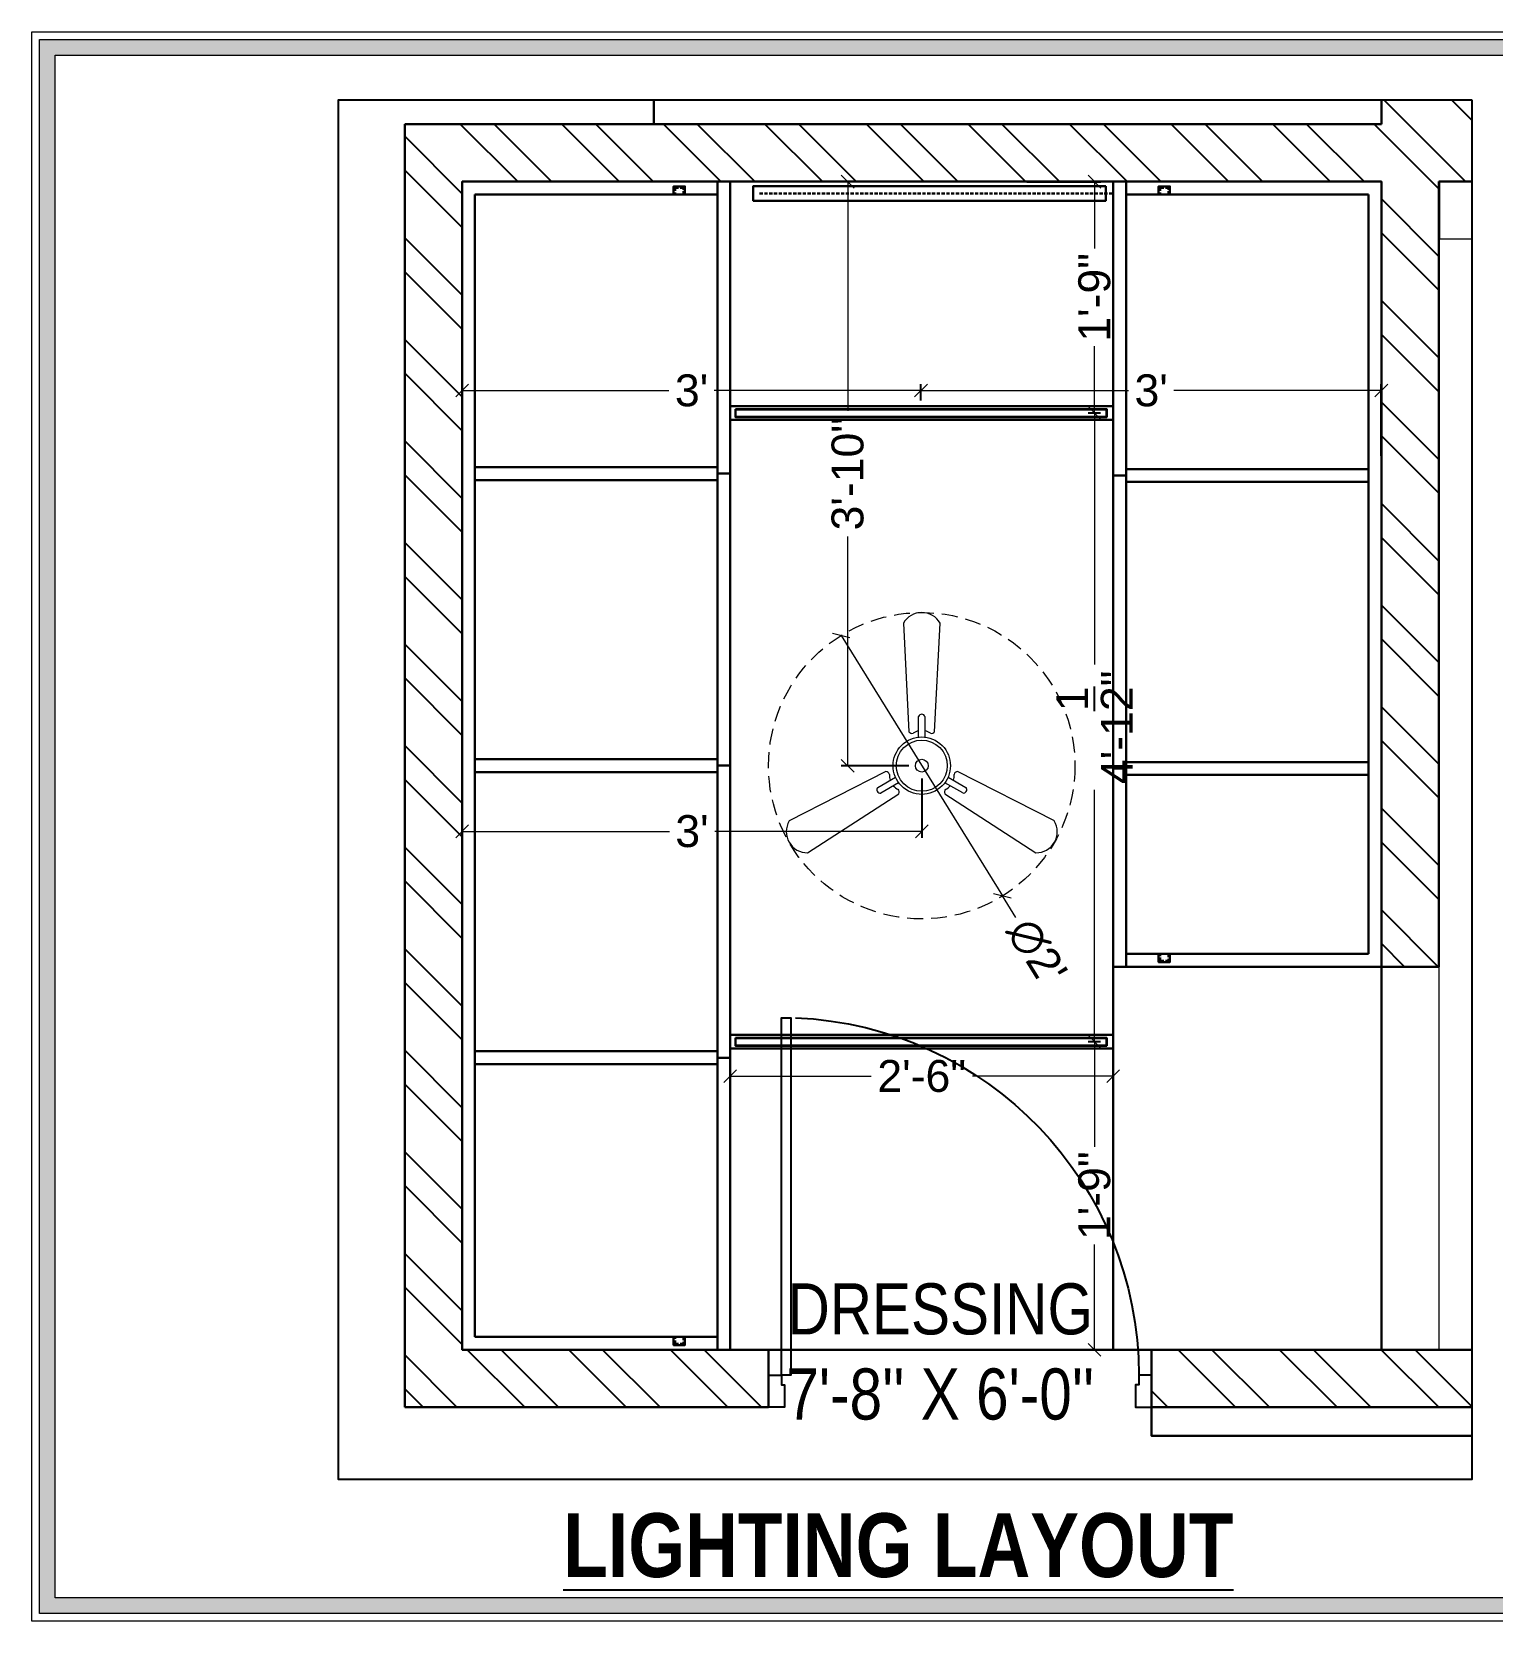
# Model space of a CAD drawing. Header units: millimetres. Extents: x 56222 to 3066687, y -650199 to -121287.
# Drawn here: x 136430 to 136544.4, y -183256 to -183131.5 of the extents above; entities that cross this region are included whole.
import ezdxf

# ---------------------------------------------------------------- set-up
doc = ezdxf.new("R2010")
doc.units = ezdxf.units.MM
doc.header["$MEASUREMENT"] = 0
doc.header["$PDMODE"] = 35
for name, pattern in [('DASHED', [0.75, 0.5, -0.25]), ('DASHED2', [0.375, 0.25, -0.125]), ('DASHEDX2', [1.5, 1, -0.5])]:
    doc.linetypes.add(name, pattern=pattern)
doc.layers.get('Defpoints').update_dxf_attribs({"color": 220})
for name, color, linetype in [('AR DOOR', 40, 'Continuous'), ('AR ELE-5', 134, 'Continuous'), ('AR HATCH-7', 7, 'Continuous')]:
    doc.layers.add(name, color=color, linetype=linetype)
for name, color, linetype, lineweight in [('dim05', 1, 'Continuous', 13), ('Dimension', 10, 'DASHEDX2', 20), ('Electrical', 84, 'Continuous', 30), ('ELEVATION ( SPIRAL STAIR )', 250, 'Continuous', 9), ('FIRST FLOOR', 7, 'Continuous', 9), ('FIRST FLOOR ( TEXT )', 7, 'Continuous', 9), ('FIRST FLOOR_( PLine )_', 251, 'Continuous', 30), ('FURNITURE', 32, 'Continuous', 9), ('GF FALSE CEILING', 6, 'Continuous', 35), ('GROUND FLOOR', 7, 'Continuous', 9), ('Labelling', 1, 'Continuous', 25), ('wall', 7, 'Continuous', 30), ('XX~SLAB ( BEAM )~ ( DIM )', 7, 'Continuous', 9)]:
    doc.layers.add(name, color=color, linetype=linetype, lineweight=lineweight)
doc.styles.add('Arial', font='arial.ttf')
doc.styles.add('KATHA', font='swissc.ttf')
doc.styles.get("Standard").update_dxf_attribs({"font": 'arial.ttf', "height": 6})
doc.styles.add('style4', font='ARIALN.TTF')
doc.dimstyles.new('ISO-25', dxfattribs={"dimtxt": 2.5, "dimasz": 1, "dimexe": 0.5, "dimexo": 1, "dimtad": 0, "dimdec": 1, "dimlunit": 4, "dimtxsty": 'Standard', "dimblk": 'OBLIQUE', "dimcen": 2.5, "dimclrd": 1, "dimclre": 1, "dimclrt": 5, "dimadec": 0, "dimazin": 0, "dimtfac": 1, "dimtdec": 1, "dimtmove": 0, "dimatfit": 3, "dimfxl": 1, "dimlwd": -1, "dimarcsym": 0})
pattern_1 = [(135, (465.8344, 15.941), (-3.97747564, -3.97747564), []), (135, (465.8344, 18.593), (-3.97747564, -3.97747564), [])]

# ---------------------------------------------------------------- blocks, each defined once
blk = doc.blocks.new('*U29')
for points in [[(-40, 0), (0, 0), (0, 30), (10, 30), (10, 100), (-40, 100)], [(1160, 0), (1120, 0), (1120, 30), (1110, 30), (1110, 100), (1160, 100)], [(0, 0), (0, -1120), (30, -1120), (30, 0)]]:
    blk.add_lwpolyline(points, close=True)
at = {"layer": 'AR ELE-5', "linetype": 'ByBlock', "ltscale": 15}
blk.add_arc((-1.6, 0.7), 1121.6, 272.373, 359.9653, dxfattribs=at)
blk = doc.blocks.new('RF')
at = {"layer": 'Electrical', "lineweight": 15, "ltscale": 20}
for p, q in [((135236.11, -183534.09), (135236.99, -183551.08)), ((135240.99, -183551.08), (135241.88, -183534.09)), ((135238.49, -183551.93), (135238.49, -183548.69)), ((135239.49, -183548.72), (135239.49, -183551.93)), ((135233.38, -183557.34), (135218.23, -183565.07)), ((135259.76, -183565.06), (135244.6, -183557.34)), ((135232.09, -183559.82), (135234.87, -183558.21)), ((135235.37, -183559.08), (135232.56, -183560.7)), ((135245.4, -183560.68), (135242.62, -183559.08)), ((135243.12, -183558.21), (135245.92, -183559.83)), ((135221.11, -183570.06), (135235.38, -183560.8)), ((135242.6, -183560.8), (135256.87, -183570.06))]:
    blk.add_line(p, q, dxfattribs=at)
at = {"layer": 'Electrical', "linetype": 'DASHED', "lineweight": 15, "ltscale": 5}
blk.add_circle((135238.99, -183556.41), 24, dxfattribs=at)
at = {"layer": 'Electrical', "lineweight": 15, "ltscale": 20}
for centre, major_axis, start_param, end_param in [((135238.99, -183535.72), (2.34, 2.34), -0.272136, 1.842967), ((135238.99, -183548.89), (0.376, 0.376), -0.465536, 1.983618), ((135238.99, -183556.41), (3.18, -3.18), 3.14161, 9.424795), ((135238.99, -183556.41), (2.83, -2.83), 1.749190548672175e-05, 6.283202799085073), ((135237.46, -183550.82), (0.382, 0.382), 2.863014, 4.257784), ((135238.99, -183553.33), (1.71, -1.71), 2.565057, 2.951308), ((135238.99, -183553.33), (1.71, 1.71), 0.19032, 0.57657), ((135240.52, -183550.82), (0.382, -0.382), 5.167028, 6.561799), ((135233.39, -183557.88), (0.382, -0.382), 0.978238, 2.373008), ((135238.99, -183556.41), (0.707, 0.707), 1.570814, 7.853999), ((135244.59, -183557.88), (0.382, -0.382), 2.339416, 3.734186), ((135232.48, -183560.17), (0.376, -0.376), 3.199655, 5.648809), ((135236.33, -183557.95), (1.71, -1.71), 3.855511, 4.241762), ((135236.33, -183557.95), (1.71, -1.71), 4.659452, 5.045703), ((135241.66, -183557.95), (1.71, 1.71), 4.37911, 4.765361), ((135241.66, -183557.95), (1.71, 1.71), 5.183051, 5.569301), ((135245.51, -183560.16), (0.376, 0.376), 3.723254, 6.172408), ((135234.92, -183560.52), (0.382, 0.382), -1.325776, 0.068994), ((135243.07, -183560.52), (0.382, -0.382), 3.072633, 4.467404), ((135221.08, -183566.75), (2.34, -2.34), 3.393055, 5.508159), ((135256.91, -183566.75), (2.34, -2.34), 5.48745, 7.602554)]:
    blk.add_ellipse(centre, major_axis=major_axis, ratio=1, start_param=start_param, end_param=end_param, dxfattribs=at)
blk = doc.blocks.new('_Oblique')
at = {"layer": 'wall', "color": 0, "lineweight": -2}
blk.add_line((-0.5, -0.5), (0.5, 0.5), dxfattribs=at)
blk = doc.blocks.new('*D912')
at = {"layer": 'Defpoints', "color": 0, "lineweight": 30, "transparency": 16777216}
for p in [(136506.96, -183143.25), (136513.25, -183161.37), (136514.72, -183161.37)]:
    blk.add_point(p, dxfattribs=at)
at = {"layer": 'dim05', "color": 1, "linetype": 'Continuous', "lineweight": -2, "transparency": 16777216}
for p, q in [((136507.96, -183143.25), (136513.75, -183143.25)), ((136513.72, -183161.37), (136512.75, -183161.37))]:
    blk.add_line(p, q, dxfattribs=at)
at = {"layer": 'dim05', "color": 1, "linetype": 'Continuous', "transparency": 16777216}
for p, q in [((136513.25, -183143.25), (136513.25, -183148.48)), ((136513.25, -183161.37), (136513.25, -183156.14))]:
    blk.add_line(p, q, dxfattribs=at)
at = {"layer": 'dim05', "color": 1, "transparency": 16777216}
for p, rotation in [((136513.25, -183143.25), 90), ((136513.25, -183161.37), 270)]:
    blk.add_blockref('_Oblique', p, dxfattribs=dict(at, rotation=rotation))
at = {"layer": 'dim05', "color": 5, "lineweight": 25, "transparency": 16777216, "insert": (136513.25, -183152.31), "char_height": 2.5, "attachment_point": 5, "rotation": 90, "style": 'Arial'}
blk.add_mtext('1\'-9"', dxfattribs=at)
blk = doc.blocks.new('*D913')
at = {"layer": 'Defpoints', "color": 0, "lineweight": 30, "transparency": 16777216}
for p in [(136513.25, -183210.62), (136514.72, -183210.62), (136519.22, -183234.75)]:
    blk.add_point(p, dxfattribs=at)
at = {"layer": 'dim05', "color": 1, "linetype": 'Continuous', "lineweight": -2, "transparency": 16777216}
for p, q in [((136513.72, -183210.62), (136512.75, -183210.62)), ((136518.22, -183234.75), (136512.75, -183234.75))]:
    blk.add_line(p, q, dxfattribs=at)
at = {"layer": 'dim05', "color": 1, "linetype": 'Continuous', "transparency": 16777216}
for p, q in [((136513.25, -183210.62), (136513.25, -183218.85)), ((136513.25, -183234.75), (136513.25, -183226.51))]:
    blk.add_line(p, q, dxfattribs=at)
at = {"layer": 'dim05', "color": 1, "transparency": 16777216}
for p, rotation in [((136513.25, -183210.62), 90), ((136513.25, -183234.75), 270)]:
    blk.add_blockref('_Oblique', p, dxfattribs=dict(at, rotation=rotation))
at = {"layer": 'dim05', "color": 5, "lineweight": 25, "transparency": 16777216, "insert": (136513.25, -183222.68), "char_height": 2.5, "attachment_point": 5, "rotation": 90, "style": 'Arial'}
blk.add_mtext('1\'-9"', dxfattribs=at)
blk = doc.blocks.new('*D914')
at = {"layer": 'Defpoints', "color": 0, "lineweight": 30, "transparency": 16777216}
for p in [(136514.72, -183161.37), (136513.25, -183210.62), (136514.72, -183210.62)]:
    blk.add_point(p, dxfattribs=at)
at = {"layer": 'dim05', "color": 1, "linetype": 'Continuous', "lineweight": -2, "transparency": 16777216}
for p, q in [((136513.72, -183161.37), (136512.75, -183161.37)), ((136513.72, -183210.62), (136512.75, -183210.62))]:
    blk.add_line(p, q, dxfattribs=at)
at = {"layer": 'dim05', "color": 1, "linetype": 'Continuous', "transparency": 16777216}
for p, q in [((136513.25, -183161.37), (136513.25, -183181.08)), ((136513.25, -183210.62), (136513.25, -183190.9))]:
    blk.add_line(p, q, dxfattribs=at)
at = {"layer": 'dim05', "color": 1, "transparency": 16777216}
for p, rotation in [((136513.25, -183161.37), 90), ((136513.25, -183210.62), 270)]:
    blk.add_blockref('_Oblique', p, dxfattribs=dict(at, rotation=rotation))
at = {"layer": 'dim05', "color": 5, "lineweight": 25, "transparency": 16777216, "insert": (136513.25, -183185.99), "char_height": 2.5, "attachment_point": 5, "rotation": 90, "style": 'Arial'}
blk.add_mtext('4\'-1{\\H1x;\\S1/2;}"', dxfattribs=at)
blk = doc.blocks.new('*D915')
at = {"layer": 'Defpoints', "color": 0, "lineweight": 30, "transparency": 16777216}
for p in [(136463.72, -183159.61), (136499.66, -183161.38), (136463.72, -183165.73)]:
    blk.add_point(p, dxfattribs=at)
at = {"layer": 'dim05', "color": 1, "linetype": 'Continuous', "lineweight": -2, "transparency": 16777216}
for p, q in [((136463.72, -183164.73), (136463.72, -183159.11)), ((136499.66, -183160.38), (136499.66, -183159.11))]:
    blk.add_line(p, q, dxfattribs=at)
at = {"layer": 'dim05', "color": 1, "linetype": 'Continuous', "transparency": 16777216}
for p, q in [((136463.72, -183159.61), (136479.92, -183159.61)), ((136499.66, -183159.61), (136483.47, -183159.61))]:
    blk.add_line(p, q, dxfattribs=at)
at = {"layer": 'dim05', "color": 1, "transparency": 16777216, "rotation": 180}
blk.add_blockref('_Oblique', (136463.72, -183159.61), dxfattribs=at)
at = {"layer": 'dim05', "color": 1, "transparency": 16777216}
blk.add_blockref('_Oblique', (136499.66, -183159.61), dxfattribs=at)
at = {"layer": 'dim05', "color": 5, "lineweight": 25, "transparency": 16777216, "insert": (136481.69, -183159.61), "char_height": 2.5, "attachment_point": 5, "style": 'Arial'}
blk.add_mtext("3'", dxfattribs=at)
blk = doc.blocks.new('*D916')
at = {"layer": 'Defpoints', "color": 0, "lineweight": 30, "transparency": 16777216}
for p in [(136535.72, -183159.61), (136499.66, -183161.38), (136535.72, -183165.73)]:
    blk.add_point(p, dxfattribs=at)
at = {"layer": 'dim05', "color": 1, "linetype": 'Continuous', "lineweight": -2, "transparency": 16777216}
for p, q in [((136499.66, -183160.38), (136499.66, -183159.11)), ((136535.72, -183164.73), (136535.72, -183159.11))]:
    blk.add_line(p, q, dxfattribs=at)
at = {"layer": 'dim05', "color": 1, "linetype": 'Continuous', "transparency": 16777216}
for p, q in [((136499.66, -183159.61), (136515.92, -183159.61)), ((136535.72, -183159.61), (136519.47, -183159.61))]:
    blk.add_line(p, q, dxfattribs=at)
at = {"layer": 'dim05', "color": 1, "transparency": 16777216, "rotation": 180}
blk.add_blockref('_Oblique', (136499.66, -183159.61), dxfattribs=at)
at = {"layer": 'dim05', "color": 1, "transparency": 16777216}
blk.add_blockref('_Oblique', (136535.72, -183159.61), dxfattribs=at)
at = {"layer": 'dim05', "color": 5, "lineweight": 25, "transparency": 16777216, "insert": (136517.69, -183159.61), "char_height": 2.5, "attachment_point": 5, "style": 'Arial'}
blk.add_mtext("3'", dxfattribs=at)
blk = doc.blocks.new('*D917')
at = {"layer": 'Defpoints', "color": 0, "lineweight": 30, "transparency": 16777216}
for p in [(136493.92, -183143.25), (136499.72, -183143.25), (136499.72, -183189)]:
    blk.add_point(p, dxfattribs=at)
at = {"layer": 'dim05', "color": 1, "linetype": 'Continuous', "lineweight": -2, "transparency": 16777216}
for p, q in [((136498.72, -183143.25), (136493.42, -183143.25)), ((136498.72, -183189), (136493.42, -183189))]:
    blk.add_line(p, q, dxfattribs=at)
at = {"layer": 'dim05', "color": 1, "linetype": 'Continuous', "transparency": 16777216}
for p, q in [((136493.92, -183143.25), (136493.92, -183161.2)), ((136493.92, -183189), (136493.92, -183171.04))]:
    blk.add_line(p, q, dxfattribs=at)
at = {"layer": 'dim05', "color": 1, "transparency": 16777216}
for p, rotation in [((136493.92, -183143.25), 90), ((136493.92, -183189), 270)]:
    blk.add_blockref('_Oblique', p, dxfattribs=dict(at, rotation=rotation))
at = {"layer": 'dim05', "color": 5, "lineweight": 25, "transparency": 16777216, "insert": (136493.92, -183166.12), "char_height": 2.5, "attachment_point": 5, "rotation": 90, "style": 'Arial'}
blk.add_mtext('3\'-10"', dxfattribs=at)
blk = doc.blocks.new('*D918')
at = {"layer": 'Defpoints', "color": 0, "lineweight": 30, "transparency": 16777216}
for p in [(136463.72, -183189), (136499.72, -183189), (136463.72, -183194.14)]:
    blk.add_point(p, dxfattribs=at)
at = {"layer": 'dim05', "color": 1, "linetype": 'Continuous', "lineweight": -2, "transparency": 16777216}
for p, q in [((136463.72, -183190), (136463.72, -183194.64)), ((136499.72, -183190), (136499.72, -183194.64))]:
    blk.add_line(p, q, dxfattribs=at)
at = {"layer": 'dim05', "color": 1, "linetype": 'Continuous', "transparency": 16777216}
for p, q in [((136463.72, -183194.14), (136479.95, -183194.14)), ((136499.72, -183194.14), (136483.5, -183194.14))]:
    blk.add_line(p, q, dxfattribs=at)
at = {"layer": 'dim05', "color": 1, "transparency": 16777216, "rotation": 180}
blk.add_blockref('_Oblique', (136463.72, -183194.14), dxfattribs=at)
at = {"layer": 'dim05', "color": 1, "transparency": 16777216}
blk.add_blockref('_Oblique', (136499.72, -183194.14), dxfattribs=at)
at = {"layer": 'dim05', "color": 5, "lineweight": 25, "transparency": 16777216, "insert": (136481.72, -183194.14), "char_height": 2.5, "attachment_point": 5, "style": 'Arial'}
blk.add_mtext("3'", dxfattribs=at)
blk = doc.blocks.new('*D919')
at = {"layer": 'Defpoints', "color": 0, "lineweight": 30, "transparency": 16777216}
for p in [(136493.41, -183178.79), (136506.04, -183199.2)]:
    blk.add_point(p, dxfattribs=at)
at = {"layer": 'dim05', "color": 1, "linetype": 'Continuous', "transparency": 16777216}
for p in [(136493.41, -183178.79), (136507.09, -183200.9)]:
    blk.add_line(p, (136506.04, -183199.2), dxfattribs=at)
at = {"layer": 'dim05', "color": 1, "transparency": 16777216}
for p, rotation in [((136493.41, -183178.79), 301.7512079931316), ((136506.04, -183199.2), 121.7512079931316)]:
    blk.add_blockref('_Oblique', p, dxfattribs=dict(at, rotation=rotation))
at = {"layer": 'dim05', "color": 5, "lineweight": 25, "transparency": 16777216, "insert": (136508.74, -183203.57), "char_height": 2.5, "attachment_point": 5, "rotation": 301.7512, "style": 'Arial'}
blk.add_mtext("∅2'", dxfattribs=at)
blk = doc.blocks.new('*D938')
at = {"layer": 'Defpoints', "color": 0, "lineweight": 30, "transparency": 16777216}
for p in [(136484.72, -183211.15), (136514.72, -183211.15), (136514.72, -183213.32)]:
    blk.add_point(p, dxfattribs=at)
at = {"layer": 'dim05', "color": 1, "linetype": 'Continuous', "lineweight": -2, "transparency": 16777216}
for p, q in [((136484.72, -183212.15), (136484.72, -183213.82)), ((136514.72, -183212.15), (136514.72, -183213.82))]:
    blk.add_line(p, q, dxfattribs=at)
at = {"layer": 'dim05', "color": 1, "linetype": 'Continuous', "transparency": 16777216}
for p, q in [((136484.72, -183213.32), (136495.75, -183213.32)), ((136514.72, -183213.32), (136503.69, -183213.32))]:
    blk.add_line(p, q, dxfattribs=at)
at = {"layer": 'dim05', "color": 1, "transparency": 16777216, "rotation": 180}
blk.add_blockref('_Oblique', (136484.72, -183213.32), dxfattribs=at)
at = {"layer": 'dim05', "color": 1, "transparency": 16777216}
blk.add_blockref('_Oblique', (136514.72, -183213.32), dxfattribs=at)
at = {"layer": 'dim05', "color": 5, "lineweight": 25, "transparency": 16777216, "insert": (136499.72, -183213.32), "char_height": 2.5, "attachment_point": 5, "style": 'Arial'}
blk.add_mtext('2\'-6"', dxfattribs=at)

msp = doc.modelspace()

# ---------------------------------------------------------------- hatches: boundary and pattern name
at = {"layer": 'AR HATCH-7', "lineweight": 25, "true_color": 0x939598}
h = msp.add_hatch(dxfattribs=at)
h.set_pattern_fill('ANSI32', color=252, scale=15, angle=90)
h.set_pattern_definition(pattern_1)
h.paths.add_polyline_path([(136463.722, -183143.245), (136535.722, -183143.245), (136535.722, -183204.745), (136540.222, -183204.745), (136540.222, -183143.245), (136542.807, -183143.245), (136542.807, -183136.827), (136535.722, -183136.827), (136535.722, -183138.745), (136527.267, -183138.745), (136527.267, -183138.754), (136525.612, -183138.745), (136459.222, -183138.745), (136459.222, -183239.245), (136487.722, -183239.245), (136487.722, -183236.745), (136487.722, -183234.745), (136463.722, -183234.745)])
h = msp.add_hatch(dxfattribs=at)
h.set_pattern_fill('ANSI32', color=252, scale=15, angle=90)
h.set_pattern_definition(pattern_1)
h.paths.add_polyline_path([(136542.807, -183234.745), (136517.722, -183234.745), (136517.722, -183239.245), (136542.807, -183239.245)])
at = {"layer": 'Dimension', "linetype": 'Continuous', "true_color": 0xd39e00}
h = msp.add_hatch(color=42, dxfattribs=at)
h.paths.add_polyline_path([(136430.623, -183132.12), (136430.623, -183255.402), (136605.771, -183255.402), (136605.771, -183132.12)])
h.paths.add_polyline_path([(136431.852, -183133.349), (136604.542, -183133.349), (136604.542, -183254.173), (136431.852, -183254.173)], flags=16)

# ---------------------------------------------------------------- linework, layer by layer
at = {"layer": 'Dimension', "color": 42, "linetype": 'Continuous', "true_color": 0xd39e00}
for points in [[(136430.009, -183131.505), (136606.386, -183131.505), (136606.386, -183256.017), (136430.009, -183256.017)], [(136430.623, -183132.12), (136605.771, -183132.12), (136605.771, -183255.402), (136430.623, -183255.402)], [(136431.852, -183133.349), (136604.542, -183133.349), (136604.542, -183254.173), (136431.852, -183254.173)]]:
    msp.add_lwpolyline(points, close=True, dxfattribs=at)
at = {"layer": 'Electrical', "color": 7, "lineweight": 30}
for points in [[(136514.722, -183161.899), (136484.722, -183161.899), (136484.722, -183160.839), (136514.722, -183160.839)], [(136514.722, -183211.152), (136484.722, -183211.152), (136484.722, -183210.092), (136514.722, -183210.092)]]:
    msp.add_lwpolyline(points, close=True, dxfattribs=at)
at = {"layer": 'Electrical', "color": 175, "lineweight": 30, "ltscale": 8, "true_color": 0x4554a5}
for points in [[(136485.121, -183161.066), (136485.121, -183161.688), (136514.208, -183161.688), (136514.208, -183161.066)], [(136485.139, -183161.085), (136485.139, -183161.669), (136514.19, -183161.669), (136514.19, -183161.085)], [(136485.121, -183210.319), (136485.121, -183210.941), (136514.208, -183210.941), (136514.208, -183210.319)], [(136485.139, -183210.338), (136485.139, -183210.922), (136514.19, -183210.922), (136514.19, -183210.338)]]:
    msp.add_lwpolyline(points, close=True, dxfattribs=at)
at = {"layer": 'ELEVATION ( SPIRAL STAIR )', "color": 9, "lineweight": 30, "true_color": 0xc7c8ca}
msp.add_lwpolyline([(136514.14, -183143.596), (136514.14, -183144.747), (136486.522, -183144.747), (136486.522, -183143.596)], close=True, dxfattribs=at)
at = {"layer": 'FIRST FLOOR'}
for p, q in [((136535.722, -183136.827), (136535.722, -183138.745)), ((136535.722, -183138.745), (136459.222, -183138.745)), ((136459.222, -183138.745), (136459.222, -183239.245)), ((136535.722, -183143.245), (136463.722, -183143.245)), ((136463.722, -183143.245), (136463.722, -183234.745)), ((136535.722, -183143.245), (136535.722, -183204.745)), ((136540.222, -183143.245), (136542.807, -183143.245)), ((136540.222, -183143.245), (136540.222, -183234.745)), ((136535.722, -183204.745), (136540.222, -183204.745)), ((136463.722, -183234.745), (136542.807, -183234.745)), ((136487.722, -183234.745), (136487.722, -183239.245)), ((136517.722, -183234.745), (136517.722, -183239.245)), ((136459.222, -183239.245), (136487.722, -183239.245)), ((136517.722, -183239.245), (136542.807, -183239.245))]:
    msp.add_line(p, q, dxfattribs=at)
at = {"layer": 'FIRST FLOOR_( PLine )_'}
for p, q in [((136535.722, -183136.827), (136535.722, -183138.745)), ((136535.722, -183138.745), (136459.222, -183138.745)), ((136459.222, -183138.745), (136459.222, -183239.245)), ((136463.722, -183234.745), (136463.722, -183143.245)), ((136463.722, -183143.245), (136535.722, -183143.245)), ((136535.722, -183143.245), (136535.722, -183204.745)), ((136540.222, -183204.745), (136540.222, -183143.245)), ((136540.222, -183143.245), (136542.807, -183143.245)), ((136535.722, -183204.745), (136540.222, -183204.745)), ((136487.722, -183234.745), (136463.722, -183234.745)), ((136487.722, -183239.245), (136487.722, -183234.745)), ((136459.222, -183239.245), (136487.722, -183239.245))]:
    msp.add_line(p, q, dxfattribs=at)
msp.add_lwpolyline([(136542.807, -183234.745), (136517.722, -183234.745), (136517.722, -183239.245), (136542.807, -183239.245)], dxfattribs=at)
at = {"layer": 'FURNITURE', "lineweight": 30}
msp.add_line((136478.722, -183138.745), (136478.722, -183136.827), dxfattribs=at)
at = {"layer": 'FURNITURE', "color": 9, "lineweight": 30, "true_color": 0xc7c8ca}
for p, q in [((136483.722, -183234.745), (136483.722, -183143.245)), ((136515.722, -183143.245), (136515.722, -183204.745)), ((136483.722, -183144.245), (136464.722, -183144.245)), ((136464.722, -183144.245), (136464.722, -183233.745)), ((136534.722, -183144.245), (136515.722, -183144.245)), ((136534.722, -183203.745), (136534.722, -183144.245)), ((136464.722, -183165.62), (136483.722, -183165.62)), ((136483.722, -183166.12), (136484.722, -183166.12)), ((136515.722, -183165.756), (136534.722, -183165.756)), ((136464.722, -183166.62), (136483.722, -183166.62)), ((136515.722, -183166.256), (136514.722, -183166.256)), ((136515.722, -183166.756), (136534.722, -183166.756)), ((136464.722, -183188.495), (136483.722, -183188.495)), ((136464.722, -183189.495), (136483.722, -183189.495)), ((136483.722, -183188.995), (136484.722, -183188.995)), ((136515.722, -183189.219), (136514.722, -183189.219)), ((136515.722, -183188.719), (136534.722, -183188.719)), ((136515.722, -183189.719), (136534.722, -183189.719)), ((136515.722, -183203.745), (136534.722, -183203.745)), ((136464.722, -183211.37), (136483.722, -183211.37)), ((136483.722, -183211.87), (136484.722, -183211.87)), ((136464.722, -183212.37), (136483.722, -183212.37)), ((136464.722, -183233.745), (136483.722, -183233.745))]:
    msp.add_line(p, q, dxfattribs=at)
at = {"layer": 'FURNITURE', "color": 3, "linetype": 'DASHED2', "lineweight": 30}
msp.add_line((136487.022, -183144.171), (136514.64, -183144.171), dxfattribs=at)
at = {"layer": 'FURNITURE', "color": 9, "lineweight": 30, "true_color": 0xc7c8ca}
for points in [[(136463.722, -183234.745), (136484.722, -183234.745), (136484.722, -183143.245), (136463.722, -183143.245)], [(136535.722, -183143.245), (136514.722, -183143.245), (136514.722, -183204.745), (136535.722, -183204.745)]]:
    msp.add_lwpolyline(points, close=True, dxfattribs=at)
at = {"layer": 'FURNITURE', "lineweight": 30}
for points in [[(136481.169, -183144.253), (136481.169, -183143.612), (136480.276, -183143.612), (136480.276, -183144.253)], [(136519.166, -183144.253), (136519.166, -183143.612), (136518.274, -183143.612), (136518.274, -183144.253)], [(136519.166, -183203.747), (136519.166, -183204.388), (136518.274, -183204.388), (136518.274, -183203.747)], [(136481.169, -183233.747), (136481.169, -183234.388), (136480.276, -183234.388), (136480.276, -183233.747)]]:
    msp.add_lwpolyline(points, close=True, dxfattribs=at)
at = {"layer": 'FURNITURE', "color": 3, "linetype": 'DASHED2', "lineweight": 30}
for points in [[(136481.053, -183144.253), (136481.053, -183143.719), (136480.4, -183143.719), (136480.4, -183144.253)], [(136519.051, -183144.253), (136519.051, -183143.719), (136518.398, -183143.719), (136518.398, -183144.253)], [(136519.051, -183203.747), (136519.051, -183204.281), (136518.398, -183204.281), (136518.398, -183203.747)], [(136481.053, -183233.747), (136481.053, -183234.281), (136480.4, -183234.281), (136480.4, -183233.747)]]:
    msp.add_lwpolyline(points, close=True, dxfattribs=at)
at = {"layer": 'FURNITURE'}
msp.add_lwpolyline([(136542.807, -183147.745), (136540.316, -183147.745), (136540.316, -183143.245), (136542.807, -183143.245)], dxfattribs=at)
at = {"layer": 'FURNITURE', "lineweight": 30}
msp.add_lwpolyline([(136542.807, -183239.245), (136517.722, -183239.245), (136517.722, -183241.495), (136542.807, -183241.495)], dxfattribs=at)
at = {"layer": 'GF FALSE CEILING', "color": 9, "lineweight": 30, "true_color": 0xc7c8ca}
for points in [[(136463.722, -183143.245), (136535.722, -183143.245), (136535.722, -183234.745), (136463.722, -183234.745)], [(136484.722, -183143.245), (136514.722, -183143.245), (136514.722, -183234.745), (136484.722, -183234.745)]]:
    msp.add_lwpolyline(points, close=True, dxfattribs=at)
at = {"layer": 'XX~SLAB ( BEAM )~ ( DIM )', "color": 252, "lineweight": 25, "true_color": 0x939598}
msp.add_lwpolyline([(136542.807, -183136.827), (136542.807, -183244.92), (136454.039, -183244.92), (136454.039, -183136.827)], close=True, dxfattribs=at)

# ---------------------------------------------------------------- block references
at = {"layer": 'AR DOOR', "linetype": 'ByBlock', "lineweight": -2, "extrusion": (0, 0, -1), "xscale": 0.02500000000004618, "yscale": 0.02500000000004618, "zscale": -0.02500000000004618, "rotation": 180}
msp.add_blockref('*U29', (-136488.722, -183236.745), dxfattribs=at)
at = {"layer": 'GROUND FLOOR', "lineweight": 30, "xscale": 0.5000062497670648, "yscale": 0.5000062497670648, "zscale": 0.5000062497670648}
msp.add_blockref('RF', (68879.381, -91409.645), dxfattribs=at)

# ---------------------------------------------------------------- texts
at = {"layer": 'FIRST FLOOR ( TEXT )', "insert": (136501.173, -183234.911), "char_height": 4, "attachment_point": 5, "style": 'KATHA'}
msp.add_mtext("DRESSING\\P7'-8'' X 6'-0''", dxfattribs=at)
at = {"layer": 'Labelling', "color": 251, "true_color": 0x636466, "insert": (136497.881, -183250.096), "char_height": 5, "attachment_point": 5, "style": 'style4'}
msp.add_mtext_dynamic_manual_height_columns('{\\fArial Narrow|b1|i0|c0|p34;\\LLIGHTING LAYOUT}', width=79.10806, gutter_width=1, heights=[0], dxfattribs=at)

# ---------------------------------------------------------------- dimensions: what is measured, and where the dimension line sits
at = {"layer": 'dim05', "color": 27, "lineweight": 25, "true_color": 0x7d5120}
for base, p1, p2, picture, middle in [((136493.922957975, -183143.24536754), (136499.722152796, -183188.99536754), (136499.722152796, -183143.24536754), '*D917', (136493.922957975, -183166.12036754)), ((136513.2519, -183210.6191), (136514.7222, -183161.3689), (136514.7222, -183210.6191), '*D914', (136513.2519, -183185.994))]:
    dim = msp.add_linear_dim(base=base, p1=p1, p2=p2, angle=90, dimstyle='ISO-25', override={"dimtxsty": 'Arial', "dimtmove": 1}, dxfattribs=at)
    dim.commit()
    dim.dimension.update_dxf_attribs({"geometry": picture, "text_midpoint": middle})
for base, p1, p2, angle, picture, middle in [((136513.252, -183161.369), (136506.961, -183143.245), (136514.722, -183161.369), 90, '*D912', (136513.252, -183152.307)), ((136513.252, -183210.619), (136519.222, -183234.745), (136514.722, -183210.619), 270, '*D913', (136513.252, -183222.682))]:
    dim = msp.add_linear_dim(base=base, p1=p1, p2=p2, angle=angle, text='1\'-9"', dimstyle='ISO-25', override={"dimtxsty": 'Arial', "dimtmove": 1}, dxfattribs=at)
    dim.commit()
    dim.dimension.update_dxf_attribs({"geometry": picture, "text_midpoint": middle})
for base, p1, p2, picture, middle in [((136463.722, -183159.613), (136499.664, -183161.377), (136463.722, -183165.733), '*D915', (136481.693, -183159.613)), ((136535.722, -183159.613), (136499.664, -183161.377), (136535.722, -183165.733), '*D916', (136517.693, -183159.613)), ((136463.722, -183194.144), (136499.722, -183188.995), (136463.722, -183188.995), '*D918', (136481.722, -183194.144)), ((136514.722, -183213.318), (136484.722, -183211.152), (136514.722, -183211.152), '*D938', (136499.722, -183213.318))]:
    dim = msp.add_linear_dim(base=base, p1=p1, p2=p2, dimstyle='ISO-25', override={"dimtxsty": 'Arial', "dimtmove": 1}, dxfattribs=at)
    dim.commit()
    dim.dimension.update_dxf_attribs({"geometry": picture, "text_midpoint": middle})
dim = msp.add_diameter_dim_2p(p1=(136493.407, -183178.791), p2=(136506.037, -183199.199), dimstyle='ISO-25', override={"dimtxsty": 'Arial', "dimtmove": 1}, dxfattribs=at)
dim.commit()
dim.dimension.update_dxf_attribs({"geometry": '*D919', "text_midpoint": (136508.739, -183203.566)})

doc.saveas('drawing.dxf')
